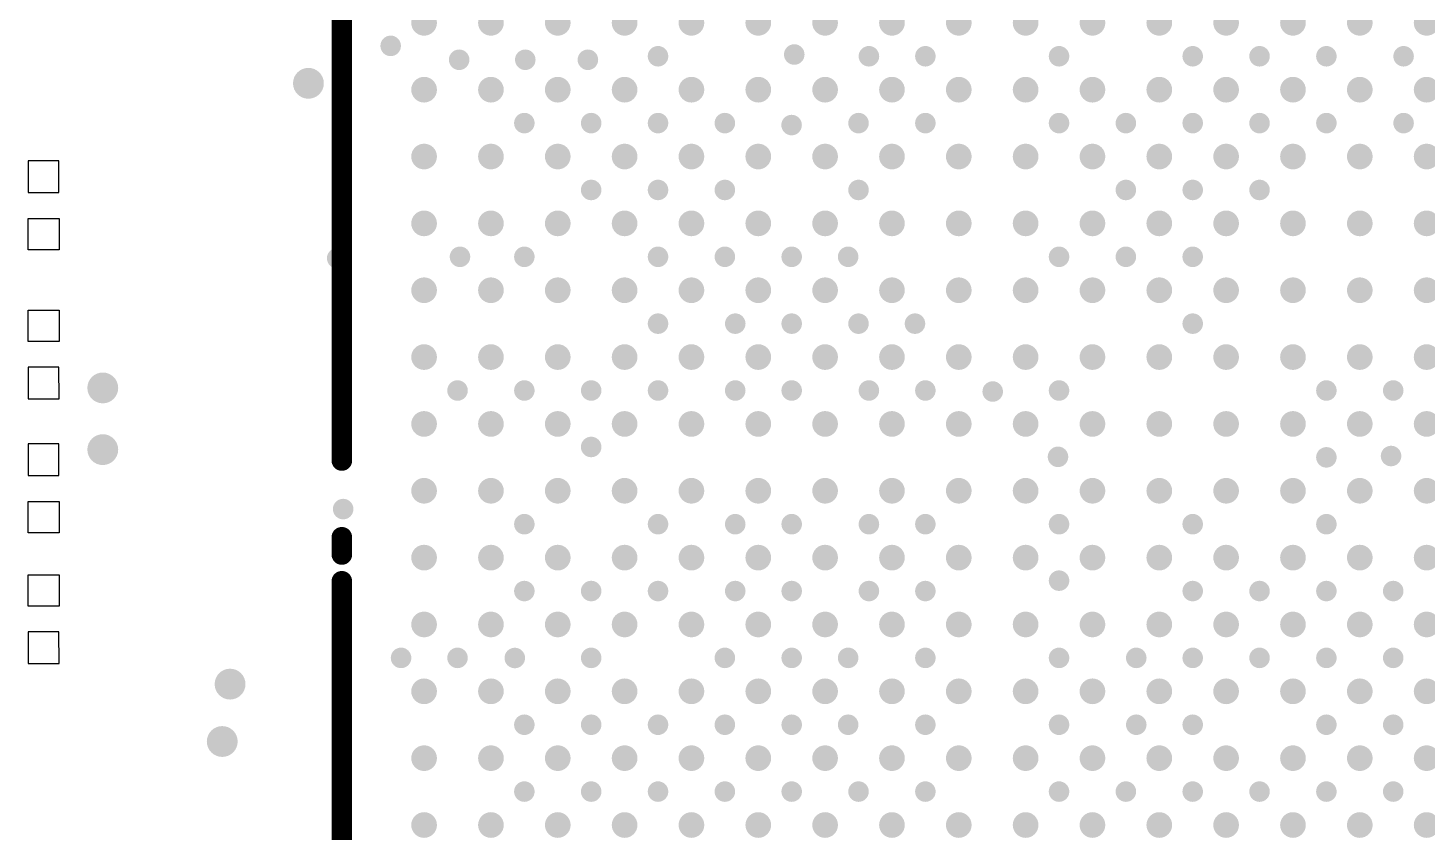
# Model space of a CAD drawing. Header units: inches. Extents: x -6.1 to 65.1, y -0.8 to 59.2.
# Drawn here: x 21.95 to 35.55, y 24.18 to 32 of the extents above; entities that cross this region are included whole.
import ezdxf

# ---------------------------------------------------------------- set-up
doc = ezdxf.new("R2010")
doc.units = ezdxf.units.IN
for name, color, linetype in [('Top Overlay', 2, 'Continuous'), ('Top Paste', 8, 'Continuous'), ('Via Holes', 16, 'Continuous')]:
    doc.layers.add(name, color=color, linetype=linetype)

# ---------------------------------------------------------------- blocks, each defined once
blk = doc.blocks.new('RENESAS_P289F1_65_EAT_BGA_289_86')
at = {"layer": 'Top Paste'}
h = blk.add_hatch(color=8, dxfattribs=at)
edge = h.paths.add_edge_path()
edge.add_arc((-4.55, 3.25), 0.125, 0, 360)
h = blk.add_hatch(color=8, dxfattribs=at)
edge = h.paths.add_edge_path()
edge.add_arc((-3.9, 3.25), 0.125, 0, 360)
h = blk.add_hatch(color=8, dxfattribs=at)
edge = h.paths.add_edge_path()
edge.add_arc((-3.25, 3.25), 0.125, 0, 360)
h = blk.add_hatch(color=8, dxfattribs=at)
edge = h.paths.add_edge_path()
edge.add_arc((-2.6, 3.25), 0.125, 0, 360)
h = blk.add_hatch(color=8, dxfattribs=at)
edge = h.paths.add_edge_path()
edge.add_arc((-1.95, 3.25), 0.125, 0, 360)
h = blk.add_hatch(color=8, dxfattribs=at)
edge = h.paths.add_edge_path()
edge.add_arc((-1.3, 3.25), 0.125, 0, 360)
h = blk.add_hatch(color=8, dxfattribs=at)
edge = h.paths.add_edge_path()
edge.add_arc((-0.65, 3.25), 0.125, 0, 360)
h = blk.add_hatch(color=8, dxfattribs=at)
edge = h.paths.add_edge_path()
edge.add_arc((0, 3.25), 0.125, 0, 360)
h = blk.add_hatch(color=8, dxfattribs=at)
edge = h.paths.add_edge_path()
edge.add_arc((0.65, 3.25), 0.125, 0, 360)
h = blk.add_hatch(color=8, dxfattribs=at)
edge = h.paths.add_edge_path()
edge.add_arc((1.3, 3.25), 0.125, 0, 360)
h = blk.add_hatch(color=8, dxfattribs=at)
edge = h.paths.add_edge_path()
edge.add_arc((1.95, 3.25), 0.125, 0, 360)
h = blk.add_hatch(color=8, dxfattribs=at)
edge = h.paths.add_edge_path()
edge.add_arc((2.6, 3.25), 0.125, 0, 360)
h = blk.add_hatch(color=8, dxfattribs=at)
edge = h.paths.add_edge_path()
edge.add_arc((3.25, 3.25), 0.125, 0, 360)
h = blk.add_hatch(color=8, dxfattribs=at)
edge = h.paths.add_edge_path()
edge.add_arc((3.9, 3.25), 0.125, 0, 360)
h = blk.add_hatch(color=8, dxfattribs=at)
edge = h.paths.add_edge_path()
edge.add_arc((4.55, 3.25), 0.125, 0, 360)
h = blk.add_hatch(color=8, dxfattribs=at)
edge = h.paths.add_edge_path()
edge.add_arc((5.2, 3.25), 0.125, 0, 360)
h = blk.add_hatch(color=8, dxfattribs=at)
edge = h.paths.add_edge_path()
edge.add_arc((-4.55, 2.6), 0.125, 0, 360)
h = blk.add_hatch(color=8, dxfattribs=at)
edge = h.paths.add_edge_path()
edge.add_arc((-3.9, 2.6), 0.125, 0, 360)
h = blk.add_hatch(color=8, dxfattribs=at)
edge = h.paths.add_edge_path()
edge.add_arc((-3.25, 2.6), 0.125, 0, 360)
h = blk.add_hatch(color=8, dxfattribs=at)
edge = h.paths.add_edge_path()
edge.add_arc((-2.6, 2.6), 0.125, 0, 360)
h = blk.add_hatch(color=8, dxfattribs=at)
edge = h.paths.add_edge_path()
edge.add_arc((-1.95, 2.6), 0.125, 0, 360)
h = blk.add_hatch(color=8, dxfattribs=at)
edge = h.paths.add_edge_path()
edge.add_arc((-1.3, 2.6), 0.125, 0, 360)
h = blk.add_hatch(color=8, dxfattribs=at)
edge = h.paths.add_edge_path()
edge.add_arc((-0.65, 2.6), 0.125, 0, 360)
h = blk.add_hatch(color=8, dxfattribs=at)
edge = h.paths.add_edge_path()
edge.add_arc((0, 2.6), 0.125, 0, 360)
h = blk.add_hatch(color=8, dxfattribs=at)
edge = h.paths.add_edge_path()
edge.add_arc((0.65, 2.6), 0.125, 0, 360)
h = blk.add_hatch(color=8, dxfattribs=at)
edge = h.paths.add_edge_path()
edge.add_arc((1.3, 2.6), 0.125, 0, 360)
h = blk.add_hatch(color=8, dxfattribs=at)
edge = h.paths.add_edge_path()
edge.add_arc((1.95, 2.6), 0.125, 0, 360)
h = blk.add_hatch(color=8, dxfattribs=at)
edge = h.paths.add_edge_path()
edge.add_arc((2.6, 2.6), 0.125, 0, 360)
h = blk.add_hatch(color=8, dxfattribs=at)
edge = h.paths.add_edge_path()
edge.add_arc((3.25, 2.6), 0.125, 0, 360)
h = blk.add_hatch(color=8, dxfattribs=at)
edge = h.paths.add_edge_path()
edge.add_arc((3.9, 2.6), 0.125, 0, 360)
h = blk.add_hatch(color=8, dxfattribs=at)
edge = h.paths.add_edge_path()
edge.add_arc((4.55, 2.6), 0.125, 0, 360)
h = blk.add_hatch(color=8, dxfattribs=at)
edge = h.paths.add_edge_path()
edge.add_arc((5.2, 2.6), 0.125, 0, 360)
h = blk.add_hatch(color=8, dxfattribs=at)
edge = h.paths.add_edge_path()
edge.add_arc((-4.55, 1.95), 0.125, 0, 360)
h = blk.add_hatch(color=8, dxfattribs=at)
edge = h.paths.add_edge_path()
edge.add_arc((-3.9, 1.95), 0.125, 0, 360)
h = blk.add_hatch(color=8, dxfattribs=at)
edge = h.paths.add_edge_path()
edge.add_arc((-3.25, 1.95), 0.125, 0, 360)
h = blk.add_hatch(color=8, dxfattribs=at)
edge = h.paths.add_edge_path()
edge.add_arc((-2.6, 1.95), 0.125, 0, 360)
h = blk.add_hatch(color=8, dxfattribs=at)
edge = h.paths.add_edge_path()
edge.add_arc((-1.95, 1.95), 0.125, 0, 360)
h = blk.add_hatch(color=8, dxfattribs=at)
edge = h.paths.add_edge_path()
edge.add_arc((-1.3, 1.95), 0.125, 0, 360)
h = blk.add_hatch(color=8, dxfattribs=at)
edge = h.paths.add_edge_path()
edge.add_arc((-0.65, 1.95), 0.125, 0, 360)
h = blk.add_hatch(color=8, dxfattribs=at)
edge = h.paths.add_edge_path()
edge.add_arc((0, 1.95), 0.125, 0, 360)
h = blk.add_hatch(color=8, dxfattribs=at)
edge = h.paths.add_edge_path()
edge.add_arc((0.65, 1.95), 0.125, 0, 360)
h = blk.add_hatch(color=8, dxfattribs=at)
edge = h.paths.add_edge_path()
edge.add_arc((1.3, 1.95), 0.125, 0, 360)
h = blk.add_hatch(color=8, dxfattribs=at)
edge = h.paths.add_edge_path()
edge.add_arc((1.95, 1.95), 0.125, 0, 360)
h = blk.add_hatch(color=8, dxfattribs=at)
edge = h.paths.add_edge_path()
edge.add_arc((2.6, 1.95), 0.125, 0, 360)
h = blk.add_hatch(color=8, dxfattribs=at)
edge = h.paths.add_edge_path()
edge.add_arc((3.25, 1.95), 0.125, 0, 360)
h = blk.add_hatch(color=8, dxfattribs=at)
edge = h.paths.add_edge_path()
edge.add_arc((3.9, 1.95), 0.125, 0, 360)
h = blk.add_hatch(color=8, dxfattribs=at)
edge = h.paths.add_edge_path()
edge.add_arc((4.55, 1.95), 0.125, 0, 360)
h = blk.add_hatch(color=8, dxfattribs=at)
edge = h.paths.add_edge_path()
edge.add_arc((5.2, 1.95), 0.125, 0, 360)
h = blk.add_hatch(color=8, dxfattribs=at)
edge = h.paths.add_edge_path()
edge.add_arc((-4.55, 1.3), 0.125, 0, 360)
h = blk.add_hatch(color=8, dxfattribs=at)
edge = h.paths.add_edge_path()
edge.add_arc((-3.9, 1.3), 0.125, 0, 360)
h = blk.add_hatch(color=8, dxfattribs=at)
edge = h.paths.add_edge_path()
edge.add_arc((-3.25, 1.3), 0.125, 0, 360)
h = blk.add_hatch(color=8, dxfattribs=at)
edge = h.paths.add_edge_path()
edge.add_arc((-2.6, 1.3), 0.125, 0, 360)
h = blk.add_hatch(color=8, dxfattribs=at)
edge = h.paths.add_edge_path()
edge.add_arc((-1.95, 1.3), 0.125, 0, 360)
h = blk.add_hatch(color=8, dxfattribs=at)
edge = h.paths.add_edge_path()
edge.add_arc((-1.3, 1.3), 0.125, 0, 360)
h = blk.add_hatch(color=8, dxfattribs=at)
edge = h.paths.add_edge_path()
edge.add_arc((-0.65, 1.3), 0.125, 0, 360)
h = blk.add_hatch(color=8, dxfattribs=at)
edge = h.paths.add_edge_path()
edge.add_arc((0, 1.3), 0.125, 0, 360)
h = blk.add_hatch(color=8, dxfattribs=at)
edge = h.paths.add_edge_path()
edge.add_arc((0.65, 1.3), 0.125, 0, 360)
h = blk.add_hatch(color=8, dxfattribs=at)
edge = h.paths.add_edge_path()
edge.add_arc((1.3, 1.3), 0.125, 0, 360)
h = blk.add_hatch(color=8, dxfattribs=at)
edge = h.paths.add_edge_path()
edge.add_arc((1.95, 1.3), 0.125, 0, 360)
h = blk.add_hatch(color=8, dxfattribs=at)
edge = h.paths.add_edge_path()
edge.add_arc((2.6, 1.3), 0.125, 0, 360)
h = blk.add_hatch(color=8, dxfattribs=at)
edge = h.paths.add_edge_path()
edge.add_arc((3.25, 1.3), 0.125, 0, 360)
h = blk.add_hatch(color=8, dxfattribs=at)
edge = h.paths.add_edge_path()
edge.add_arc((3.9, 1.3), 0.125, 0, 360)
h = blk.add_hatch(color=8, dxfattribs=at)
edge = h.paths.add_edge_path()
edge.add_arc((4.55, 1.3), 0.125, 0, 360)
h = blk.add_hatch(color=8, dxfattribs=at)
edge = h.paths.add_edge_path()
edge.add_arc((5.2, 1.3), 0.125, 0, 360)
h = blk.add_hatch(color=8, dxfattribs=at)
edge = h.paths.add_edge_path()
edge.add_arc((-4.55, 0.65), 0.125, 0, 360)
h = blk.add_hatch(color=8, dxfattribs=at)
edge = h.paths.add_edge_path()
edge.add_arc((-3.9, 0.65), 0.125, 0, 360)
h = blk.add_hatch(color=8, dxfattribs=at)
edge = h.paths.add_edge_path()
edge.add_arc((-3.25, 0.65), 0.125, 0, 360)
h = blk.add_hatch(color=8, dxfattribs=at)
edge = h.paths.add_edge_path()
edge.add_arc((-2.6, 0.65), 0.125, 0, 360)
h = blk.add_hatch(color=8, dxfattribs=at)
edge = h.paths.add_edge_path()
edge.add_arc((-1.95, 0.65), 0.125, 0, 360)
h = blk.add_hatch(color=8, dxfattribs=at)
edge = h.paths.add_edge_path()
edge.add_arc((-1.3, 0.65), 0.125, 0, 360)
h = blk.add_hatch(color=8, dxfattribs=at)
edge = h.paths.add_edge_path()
edge.add_arc((-0.65, 0.65), 0.125, 0, 360)
h = blk.add_hatch(color=8, dxfattribs=at)
edge = h.paths.add_edge_path()
edge.add_arc((0, 0.65), 0.125, 0, 360)
h = blk.add_hatch(color=8, dxfattribs=at)
edge = h.paths.add_edge_path()
edge.add_arc((0.65, 0.65), 0.125, 0, 360)
h = blk.add_hatch(color=8, dxfattribs=at)
edge = h.paths.add_edge_path()
edge.add_arc((1.3, 0.65), 0.125, 0, 360)
h = blk.add_hatch(color=8, dxfattribs=at)
edge = h.paths.add_edge_path()
edge.add_arc((1.95, 0.65), 0.125, 0, 360)
h = blk.add_hatch(color=8, dxfattribs=at)
edge = h.paths.add_edge_path()
edge.add_arc((2.6, 0.65), 0.125, 0, 360)
h = blk.add_hatch(color=8, dxfattribs=at)
edge = h.paths.add_edge_path()
edge.add_arc((3.25, 0.65), 0.125, 0, 360)
h = blk.add_hatch(color=8, dxfattribs=at)
edge = h.paths.add_edge_path()
edge.add_arc((3.9, 0.65), 0.125, 0, 360)
h = blk.add_hatch(color=8, dxfattribs=at)
edge = h.paths.add_edge_path()
edge.add_arc((4.55, 0.65), 0.125, 0, 360)
h = blk.add_hatch(color=8, dxfattribs=at)
edge = h.paths.add_edge_path()
edge.add_arc((5.2, 0.65), 0.125, 0, 360)
h = blk.add_hatch(color=8, dxfattribs=at)
edge = h.paths.add_edge_path()
edge.add_arc((-4.55, 0), 0.125, 0, 360)
h = blk.add_hatch(color=8, dxfattribs=at)
edge = h.paths.add_edge_path()
edge.add_arc((-3.9, 0), 0.125, 0, 360)
h = blk.add_hatch(color=8, dxfattribs=at)
edge = h.paths.add_edge_path()
edge.add_arc((-3.25, 0), 0.125, 0, 360)
h = blk.add_hatch(color=8, dxfattribs=at)
edge = h.paths.add_edge_path()
edge.add_arc((-2.6, 0), 0.125, 0, 360)
h = blk.add_hatch(color=8, dxfattribs=at)
edge = h.paths.add_edge_path()
edge.add_arc((-1.95, 0), 0.125, 0, 360)
h = blk.add_hatch(color=8, dxfattribs=at)
edge = h.paths.add_edge_path()
edge.add_arc((-1.3, 0), 0.125, 0, 360)
h = blk.add_hatch(color=8, dxfattribs=at)
edge = h.paths.add_edge_path()
edge.add_arc((-0.65, 0), 0.125, 0, 360)
h = blk.add_hatch(color=8, dxfattribs=at)
edge = h.paths.add_edge_path()
edge.add_arc((0, 0), 0.125, 0, 360)
h = blk.add_hatch(color=8, dxfattribs=at)
edge = h.paths.add_edge_path()
edge.add_arc((0.65, 0), 0.125, 0, 360)
h = blk.add_hatch(color=8, dxfattribs=at)
edge = h.paths.add_edge_path()
edge.add_arc((1.3, 0), 0.125, 0, 360)
h = blk.add_hatch(color=8, dxfattribs=at)
edge = h.paths.add_edge_path()
edge.add_arc((1.95, 0), 0.125, 0, 360)
h = blk.add_hatch(color=8, dxfattribs=at)
edge = h.paths.add_edge_path()
edge.add_arc((2.6, 0), 0.125, 0, 360)
h = blk.add_hatch(color=8, dxfattribs=at)
edge = h.paths.add_edge_path()
edge.add_arc((3.25, 0), 0.125, 0, 360)
h = blk.add_hatch(color=8, dxfattribs=at)
edge = h.paths.add_edge_path()
edge.add_arc((3.9, 0), 0.125, 0, 360)
h = blk.add_hatch(color=8, dxfattribs=at)
edge = h.paths.add_edge_path()
edge.add_arc((4.55, 0), 0.125, 0, 360)
h = blk.add_hatch(color=8, dxfattribs=at)
edge = h.paths.add_edge_path()
edge.add_arc((5.2, 0), 0.125, 0, 360)
h = blk.add_hatch(color=8, dxfattribs=at)
edge = h.paths.add_edge_path()
edge.add_arc((-4.55, -0.65), 0.125, 0, 360)
h = blk.add_hatch(color=8, dxfattribs=at)
edge = h.paths.add_edge_path()
edge.add_arc((-3.9, -0.65), 0.125, 0, 360)
h = blk.add_hatch(color=8, dxfattribs=at)
edge = h.paths.add_edge_path()
edge.add_arc((-3.25, -0.65), 0.125, 0, 360)
h = blk.add_hatch(color=8, dxfattribs=at)
edge = h.paths.add_edge_path()
edge.add_arc((-2.6, -0.65), 0.125, 0, 360)
h = blk.add_hatch(color=8, dxfattribs=at)
edge = h.paths.add_edge_path()
edge.add_arc((-1.95, -0.65), 0.125, 0, 360)
h = blk.add_hatch(color=8, dxfattribs=at)
edge = h.paths.add_edge_path()
edge.add_arc((-1.3, -0.65), 0.125, 0, 360)
h = blk.add_hatch(color=8, dxfattribs=at)
edge = h.paths.add_edge_path()
edge.add_arc((-0.65, -0.65), 0.125, 0, 360)
h = blk.add_hatch(color=8, dxfattribs=at)
edge = h.paths.add_edge_path()
edge.add_arc((0, -0.65), 0.125, 0, 360)
h = blk.add_hatch(color=8, dxfattribs=at)
edge = h.paths.add_edge_path()
edge.add_arc((0.65, -0.65), 0.125, 0, 360)
h = blk.add_hatch(color=8, dxfattribs=at)
edge = h.paths.add_edge_path()
edge.add_arc((1.3, -0.65), 0.125, 0, 360)
h = blk.add_hatch(color=8, dxfattribs=at)
edge = h.paths.add_edge_path()
edge.add_arc((1.95, -0.65), 0.125, 0, 360)
h = blk.add_hatch(color=8, dxfattribs=at)
edge = h.paths.add_edge_path()
edge.add_arc((2.6, -0.65), 0.125, 0, 360)
h = blk.add_hatch(color=8, dxfattribs=at)
edge = h.paths.add_edge_path()
edge.add_arc((3.25, -0.65), 0.125, 0, 360)
h = blk.add_hatch(color=8, dxfattribs=at)
edge = h.paths.add_edge_path()
edge.add_arc((3.9, -0.65), 0.125, 0, 360)
h = blk.add_hatch(color=8, dxfattribs=at)
edge = h.paths.add_edge_path()
edge.add_arc((4.55, -0.65), 0.125, 0, 360)
h = blk.add_hatch(color=8, dxfattribs=at)
edge = h.paths.add_edge_path()
edge.add_arc((5.2, -0.65), 0.125, 0, 360)
h = blk.add_hatch(color=8, dxfattribs=at)
edge = h.paths.add_edge_path()
edge.add_arc((-4.55, -1.3), 0.125, 0, 360)
h = blk.add_hatch(color=8, dxfattribs=at)
edge = h.paths.add_edge_path()
edge.add_arc((-3.9, -1.3), 0.125, 0, 360)
h = blk.add_hatch(color=8, dxfattribs=at)
edge = h.paths.add_edge_path()
edge.add_arc((-3.25, -1.3), 0.125, 0, 360)
h = blk.add_hatch(color=8, dxfattribs=at)
edge = h.paths.add_edge_path()
edge.add_arc((-2.6, -1.3), 0.125, 0, 360)
h = blk.add_hatch(color=8, dxfattribs=at)
edge = h.paths.add_edge_path()
edge.add_arc((-1.95, -1.3), 0.125, 0, 360)
h = blk.add_hatch(color=8, dxfattribs=at)
edge = h.paths.add_edge_path()
edge.add_arc((-1.3, -1.3), 0.125, 0, 360)
h = blk.add_hatch(color=8, dxfattribs=at)
edge = h.paths.add_edge_path()
edge.add_arc((-0.65, -1.3), 0.125, 0, 360)
h = blk.add_hatch(color=8, dxfattribs=at)
edge = h.paths.add_edge_path()
edge.add_arc((0, -1.3), 0.125, 0, 360)
h = blk.add_hatch(color=8, dxfattribs=at)
edge = h.paths.add_edge_path()
edge.add_arc((0.65, -1.3), 0.125, 0, 360)
h = blk.add_hatch(color=8, dxfattribs=at)
edge = h.paths.add_edge_path()
edge.add_arc((1.3, -1.3), 0.125, 0, 360)
h = blk.add_hatch(color=8, dxfattribs=at)
edge = h.paths.add_edge_path()
edge.add_arc((1.95, -1.3), 0.125, 0, 360)
h = blk.add_hatch(color=8, dxfattribs=at)
edge = h.paths.add_edge_path()
edge.add_arc((2.6, -1.3), 0.125, 0, 360)
h = blk.add_hatch(color=8, dxfattribs=at)
edge = h.paths.add_edge_path()
edge.add_arc((3.25, -1.3), 0.125, 0, 360)
h = blk.add_hatch(color=8, dxfattribs=at)
edge = h.paths.add_edge_path()
edge.add_arc((3.9, -1.3), 0.125, 0, 360)
h = blk.add_hatch(color=8, dxfattribs=at)
edge = h.paths.add_edge_path()
edge.add_arc((4.55, -1.3), 0.125, 0, 360)
h = blk.add_hatch(color=8, dxfattribs=at)
edge = h.paths.add_edge_path()
edge.add_arc((5.2, -1.3), 0.125, 0, 360)
h = blk.add_hatch(color=8, dxfattribs=at)
edge = h.paths.add_edge_path()
edge.add_arc((-4.55, -1.95), 0.125, 0, 360)
h = blk.add_hatch(color=8, dxfattribs=at)
edge = h.paths.add_edge_path()
edge.add_arc((-3.9, -1.95), 0.125, 0, 360)
h = blk.add_hatch(color=8, dxfattribs=at)
edge = h.paths.add_edge_path()
edge.add_arc((-3.25, -1.95), 0.125, 0, 360)
h = blk.add_hatch(color=8, dxfattribs=at)
edge = h.paths.add_edge_path()
edge.add_arc((-2.6, -1.95), 0.125, 0, 360)
h = blk.add_hatch(color=8, dxfattribs=at)
edge = h.paths.add_edge_path()
edge.add_arc((-1.95, -1.95), 0.125, 0, 360)
h = blk.add_hatch(color=8, dxfattribs=at)
edge = h.paths.add_edge_path()
edge.add_arc((-1.3, -1.95), 0.125, 0, 360)
h = blk.add_hatch(color=8, dxfattribs=at)
edge = h.paths.add_edge_path()
edge.add_arc((-0.65, -1.95), 0.125, 0, 360)
h = blk.add_hatch(color=8, dxfattribs=at)
edge = h.paths.add_edge_path()
edge.add_arc((0, -1.95), 0.125, 0, 360)
h = blk.add_hatch(color=8, dxfattribs=at)
edge = h.paths.add_edge_path()
edge.add_arc((0.65, -1.95), 0.125, 0, 360)
h = blk.add_hatch(color=8, dxfattribs=at)
edge = h.paths.add_edge_path()
edge.add_arc((1.3, -1.95), 0.125, 0, 360)
h = blk.add_hatch(color=8, dxfattribs=at)
edge = h.paths.add_edge_path()
edge.add_arc((1.95, -1.95), 0.125, 0, 360)
h = blk.add_hatch(color=8, dxfattribs=at)
edge = h.paths.add_edge_path()
edge.add_arc((2.6, -1.95), 0.125, 0, 360)
h = blk.add_hatch(color=8, dxfattribs=at)
edge = h.paths.add_edge_path()
edge.add_arc((3.25, -1.95), 0.125, 0, 360)
h = blk.add_hatch(color=8, dxfattribs=at)
edge = h.paths.add_edge_path()
edge.add_arc((3.9, -1.95), 0.125, 0, 360)
h = blk.add_hatch(color=8, dxfattribs=at)
edge = h.paths.add_edge_path()
edge.add_arc((4.55, -1.95), 0.125, 0, 360)
h = blk.add_hatch(color=8, dxfattribs=at)
edge = h.paths.add_edge_path()
edge.add_arc((5.2, -1.95), 0.125, 0, 360)
h = blk.add_hatch(color=8, dxfattribs=at)
edge = h.paths.add_edge_path()
edge.add_arc((-4.55, -2.6), 0.125, 0, 360)
h = blk.add_hatch(color=8, dxfattribs=at)
edge = h.paths.add_edge_path()
edge.add_arc((-3.9, -2.6), 0.125, 0, 360)
h = blk.add_hatch(color=8, dxfattribs=at)
edge = h.paths.add_edge_path()
edge.add_arc((-3.25, -2.6), 0.125, 0, 360)
h = blk.add_hatch(color=8, dxfattribs=at)
edge = h.paths.add_edge_path()
edge.add_arc((-2.6, -2.6), 0.125, 0, 360)
h = blk.add_hatch(color=8, dxfattribs=at)
edge = h.paths.add_edge_path()
edge.add_arc((-1.95, -2.6), 0.125, 0, 360)
h = blk.add_hatch(color=8, dxfattribs=at)
edge = h.paths.add_edge_path()
edge.add_arc((-1.3, -2.6), 0.125, 0, 360)
h = blk.add_hatch(color=8, dxfattribs=at)
edge = h.paths.add_edge_path()
edge.add_arc((-0.65, -2.6), 0.125, 0, 360)
h = blk.add_hatch(color=8, dxfattribs=at)
edge = h.paths.add_edge_path()
edge.add_arc((0, -2.6), 0.125, 0, 360)
h = blk.add_hatch(color=8, dxfattribs=at)
edge = h.paths.add_edge_path()
edge.add_arc((0.65, -2.6), 0.125, 0, 360)
h = blk.add_hatch(color=8, dxfattribs=at)
edge = h.paths.add_edge_path()
edge.add_arc((1.3, -2.6), 0.125, 0, 360)
h = blk.add_hatch(color=8, dxfattribs=at)
edge = h.paths.add_edge_path()
edge.add_arc((1.95, -2.6), 0.125, 0, 360)
h = blk.add_hatch(color=8, dxfattribs=at)
edge = h.paths.add_edge_path()
edge.add_arc((2.6, -2.6), 0.125, 0, 360)
h = blk.add_hatch(color=8, dxfattribs=at)
edge = h.paths.add_edge_path()
edge.add_arc((3.25, -2.6), 0.125, 0, 360)
h = blk.add_hatch(color=8, dxfattribs=at)
edge = h.paths.add_edge_path()
edge.add_arc((3.9, -2.6), 0.125, 0, 360)
h = blk.add_hatch(color=8, dxfattribs=at)
edge = h.paths.add_edge_path()
edge.add_arc((4.55, -2.6), 0.125, 0, 360)
h = blk.add_hatch(color=8, dxfattribs=at)
edge = h.paths.add_edge_path()
edge.add_arc((5.2, -2.6), 0.125, 0, 360)
h = blk.add_hatch(color=8, dxfattribs=at)
edge = h.paths.add_edge_path()
edge.add_arc((-4.55, -3.25), 0.125, 0, 360)
h = blk.add_hatch(color=8, dxfattribs=at)
edge = h.paths.add_edge_path()
edge.add_arc((-3.9, -3.25), 0.125, 0, 360)
h = blk.add_hatch(color=8, dxfattribs=at)
edge = h.paths.add_edge_path()
edge.add_arc((-3.25, -3.25), 0.125, 0, 360)
h = blk.add_hatch(color=8, dxfattribs=at)
edge = h.paths.add_edge_path()
edge.add_arc((-2.6, -3.25), 0.125, 0, 360)
h = blk.add_hatch(color=8, dxfattribs=at)
edge = h.paths.add_edge_path()
edge.add_arc((-1.95, -3.25), 0.125, 0, 360)
h = blk.add_hatch(color=8, dxfattribs=at)
edge = h.paths.add_edge_path()
edge.add_arc((-1.3, -3.25), 0.125, 0, 360)
h = blk.add_hatch(color=8, dxfattribs=at)
edge = h.paths.add_edge_path()
edge.add_arc((-0.65, -3.25), 0.125, 0, 360)
h = blk.add_hatch(color=8, dxfattribs=at)
edge = h.paths.add_edge_path()
edge.add_arc((0, -3.25), 0.125, 0, 360)
h = blk.add_hatch(color=8, dxfattribs=at)
edge = h.paths.add_edge_path()
edge.add_arc((0.65, -3.25), 0.125, 0, 360)
h = blk.add_hatch(color=8, dxfattribs=at)
edge = h.paths.add_edge_path()
edge.add_arc((1.3, -3.25), 0.125, 0, 360)
h = blk.add_hatch(color=8, dxfattribs=at)
edge = h.paths.add_edge_path()
edge.add_arc((1.95, -3.25), 0.125, 0, 360)
h = blk.add_hatch(color=8, dxfattribs=at)
edge = h.paths.add_edge_path()
edge.add_arc((2.6, -3.25), 0.125, 0, 360)
h = blk.add_hatch(color=8, dxfattribs=at)
edge = h.paths.add_edge_path()
edge.add_arc((3.25, -3.25), 0.125, 0, 360)
h = blk.add_hatch(color=8, dxfattribs=at)
edge = h.paths.add_edge_path()
edge.add_arc((3.9, -3.25), 0.125, 0, 360)
h = blk.add_hatch(color=8, dxfattribs=at)
edge = h.paths.add_edge_path()
edge.add_arc((4.55, -3.25), 0.125, 0, 360)
h = blk.add_hatch(color=8, dxfattribs=at)
edge = h.paths.add_edge_path()
edge.add_arc((5.2, -3.25), 0.125, 0, 360)
h = blk.add_hatch(color=8, dxfattribs=at)
edge = h.paths.add_edge_path()
edge.add_arc((-4.55, -3.9), 0.125, 0, 360)
h = blk.add_hatch(color=8, dxfattribs=at)
edge = h.paths.add_edge_path()
edge.add_arc((-3.9, -3.9), 0.125, 0, 360)
h = blk.add_hatch(color=8, dxfattribs=at)
edge = h.paths.add_edge_path()
edge.add_arc((-3.25, -3.9), 0.125, 0, 360)
h = blk.add_hatch(color=8, dxfattribs=at)
edge = h.paths.add_edge_path()
edge.add_arc((-2.6, -3.9), 0.125, 0, 360)
h = blk.add_hatch(color=8, dxfattribs=at)
edge = h.paths.add_edge_path()
edge.add_arc((-1.95, -3.9), 0.125, 0, 360)
h = blk.add_hatch(color=8, dxfattribs=at)
edge = h.paths.add_edge_path()
edge.add_arc((-1.3, -3.9), 0.125, 0, 360)
h = blk.add_hatch(color=8, dxfattribs=at)
edge = h.paths.add_edge_path()
edge.add_arc((-0.65, -3.9), 0.125, 0, 360)
h = blk.add_hatch(color=8, dxfattribs=at)
edge = h.paths.add_edge_path()
edge.add_arc((0, -3.9), 0.125, 0, 360)
h = blk.add_hatch(color=8, dxfattribs=at)
edge = h.paths.add_edge_path()
edge.add_arc((0.65, -3.9), 0.125, 0, 360)
h = blk.add_hatch(color=8, dxfattribs=at)
edge = h.paths.add_edge_path()
edge.add_arc((1.3, -3.9), 0.125, 0, 360)
h = blk.add_hatch(color=8, dxfattribs=at)
edge = h.paths.add_edge_path()
edge.add_arc((1.95, -3.9), 0.125, 0, 360)
h = blk.add_hatch(color=8, dxfattribs=at)
edge = h.paths.add_edge_path()
edge.add_arc((2.6, -3.9), 0.125, 0, 360)
h = blk.add_hatch(color=8, dxfattribs=at)
edge = h.paths.add_edge_path()
edge.add_arc((3.25, -3.9), 0.125, 0, 360)
h = blk.add_hatch(color=8, dxfattribs=at)
edge = h.paths.add_edge_path()
edge.add_arc((3.9, -3.9), 0.125, 0, 360)
h = blk.add_hatch(color=8, dxfattribs=at)
edge = h.paths.add_edge_path()
edge.add_arc((4.55, -3.9), 0.125, 0, 360)
h = blk.add_hatch(color=8, dxfattribs=at)
edge = h.paths.add_edge_path()
edge.add_arc((5.2, -3.9), 0.125, 0, 360)
h = blk.add_hatch(color=8, dxfattribs=at)
edge = h.paths.add_edge_path()
edge.add_arc((-4.55, -4.55), 0.125, 0, 360)
h = blk.add_hatch(color=8, dxfattribs=at)
edge = h.paths.add_edge_path()
edge.add_arc((-3.9, -4.55), 0.125, 0, 360)
h = blk.add_hatch(color=8, dxfattribs=at)
edge = h.paths.add_edge_path()
edge.add_arc((-3.25, -4.55), 0.125, 0, 360)
h = blk.add_hatch(color=8, dxfattribs=at)
edge = h.paths.add_edge_path()
edge.add_arc((-2.6, -4.55), 0.125, 0, 360)
h = blk.add_hatch(color=8, dxfattribs=at)
edge = h.paths.add_edge_path()
edge.add_arc((-1.95, -4.55), 0.125, 0, 360)
h = blk.add_hatch(color=8, dxfattribs=at)
edge = h.paths.add_edge_path()
edge.add_arc((-1.3, -4.55), 0.125, 0, 360)
h = blk.add_hatch(color=8, dxfattribs=at)
edge = h.paths.add_edge_path()
edge.add_arc((-0.65, -4.55), 0.125, 0, 360)
h = blk.add_hatch(color=8, dxfattribs=at)
edge = h.paths.add_edge_path()
edge.add_arc((0, -4.55), 0.125, 0, 360)
h = blk.add_hatch(color=8, dxfattribs=at)
edge = h.paths.add_edge_path()
edge.add_arc((0.65, -4.55), 0.125, 0, 360)
h = blk.add_hatch(color=8, dxfattribs=at)
edge = h.paths.add_edge_path()
edge.add_arc((1.3, -4.55), 0.125, 0, 360)
h = blk.add_hatch(color=8, dxfattribs=at)
edge = h.paths.add_edge_path()
edge.add_arc((1.95, -4.55), 0.125, 0, 360)
h = blk.add_hatch(color=8, dxfattribs=at)
edge = h.paths.add_edge_path()
edge.add_arc((2.6, -4.55), 0.125, 0, 360)
h = blk.add_hatch(color=8, dxfattribs=at)
edge = h.paths.add_edge_path()
edge.add_arc((3.25, -4.55), 0.125, 0, 360)
h = blk.add_hatch(color=8, dxfattribs=at)
edge = h.paths.add_edge_path()
edge.add_arc((3.9, -4.55), 0.125, 0, 360)
h = blk.add_hatch(color=8, dxfattribs=at)
edge = h.paths.add_edge_path()
edge.add_arc((4.55, -4.55), 0.125, 0, 360)
h = blk.add_hatch(color=8, dxfattribs=at)
edge = h.paths.add_edge_path()
edge.add_arc((5.2, -4.55), 0.125, 0, 360)
at = {"layer": 'Top Overlay', "const_width": 0.2}
for points in [[(6, 3.392), (6, 0.88)], [(6, 0.62), (6, 0.452)], [(6, -0.294), (6, -5.05)]]:
    blk.add_lwpolyline(points, dxfattribs=at)
at = {"layer": 'Top Overlay', "const_width": 0.1}
for points in [[(5.95, 3.392, 1), (6.05, 3.392, 1)], [(5.95, 0.88, 1), (6.05, 0.88, 1)], [(5.95, 0.62, 1), (6.05, 0.62, 1)], [(5.95, 0.452, 1), (6.05, 0.452, 1)], [(5.95, -0.294, 1), (6.05, -0.294, 1)]]:
    blk.add_lwpolyline(points, format="xyb", close=True, dxfattribs=at)
blk = doc.blocks.new('C0201_258')
at = {"layer": 'Top Paste'}
for p, q in [((-0.124, 0.149), (-0.432, 0.149)), ((-0.432, 0.149), (-0.432, -0.152)), ((-0.124, -0.149), (-0.124, 0.149)), ((0.127, -0.152), (0.127, 0.152)), ((0.127, 0.152), (0.432, 0.152)), ((0.432, 0.152), (0.432, -0.152)), ((-0.432, -0.152), (-0.124, -0.149)), ((0.432, -0.152), (0.127, -0.152))]:
    blk.add_line(p, q, dxfattribs=at)
blk = doc.blocks.new('C0201_259')
at = {"layer": 'Top Paste'}
for p, q in [((-0.124, 0.149), (-0.432, 0.149)), ((-0.432, 0.149), (-0.432, -0.152)), ((-0.124, -0.149), (-0.124, 0.149)), ((0.127, -0.152), (0.127, 0.152)), ((0.127, 0.152), (0.432, 0.152)), ((0.432, 0.152), (0.432, -0.152)), ((-0.432, -0.152), (-0.124, -0.149)), ((0.432, -0.152), (0.127, -0.152))]:
    blk.add_line(p, q, dxfattribs=at)
blk = doc.blocks.new('C0201_260')
at = {"layer": 'Top Paste'}
for p, q in [((-0.124, 0.149), (-0.432, 0.149)), ((-0.432, 0.149), (-0.432, -0.152)), ((-0.124, -0.149), (-0.124, 0.149)), ((0.127, -0.152), (0.127, 0.152)), ((0.127, 0.152), (0.432, 0.152)), ((0.432, 0.152), (0.432, -0.152)), ((-0.432, -0.152), (-0.124, -0.149)), ((0.432, -0.152), (0.127, -0.152))]:
    blk.add_line(p, q, dxfattribs=at)
blk = doc.blocks.new('C0201_261')
at = {"layer": 'Top Paste'}
for p, q in [((-0.124, 0.149), (-0.432, 0.149)), ((-0.432, 0.149), (-0.432, -0.152)), ((-0.124, -0.149), (-0.124, 0.149)), ((0.127, -0.152), (0.127, 0.152)), ((0.127, 0.152), (0.432, 0.152)), ((0.432, 0.152), (0.432, -0.152)), ((-0.432, -0.152), (-0.124, -0.149)), ((0.432, -0.152), (0.127, -0.152))]:
    blk.add_line(p, q, dxfattribs=at)

msp = doc.modelspace()

# ---------------------------------------------------------------- hatches: boundary and pattern name
at = {"layer": 'Via Holes'}
h = msp.add_hatch(color=7, dxfattribs=at)
edge = h.paths.add_edge_path()
edge.add_arc((25.475, 31.826), 0.1, 0, 360)
h = msp.add_hatch(color=7, dxfattribs=at)
edge = h.paths.add_edge_path()
edge.add_arc((29.4, 31.742), 0.1, 0, 360)
h = msp.add_hatch(color=7, dxfattribs=at)
edge = h.paths.add_edge_path()
edge.add_arc((26.141, 31.691), 0.1, 0, 360)
h = msp.add_hatch(color=7, dxfattribs=at)
edge = h.paths.add_edge_path()
edge.add_arc((26.784, 31.691), 0.1, 0, 360)
h = msp.add_hatch(color=7, dxfattribs=at)
edge = h.paths.add_edge_path()
edge.add_arc((27.393, 31.691), 0.1, 0, 360)
h = msp.add_hatch(color=7, dxfattribs=at)
edge = h.paths.add_edge_path()
edge.add_arc((28.075, 31.725), 0.1, 0, 360)
h = msp.add_hatch(color=7, dxfattribs=at)
edge = h.paths.add_edge_path()
edge.add_arc((30.126, 31.725), 0.1, 0, 360)
h = msp.add_hatch(color=7, dxfattribs=at)
edge = h.paths.add_edge_path()
edge.add_arc((30.675, 31.725), 0.1, 0, 360)
h = msp.add_hatch(color=7, dxfattribs=at)
edge = h.paths.add_edge_path()
edge.add_arc((31.975, 31.725), 0.1, 0, 360)
h = msp.add_hatch(color=7, dxfattribs=at)
edge = h.paths.add_edge_path()
edge.add_arc((33.275, 31.725), 0.1, 0, 360)
h = msp.add_hatch(color=7, dxfattribs=at)
edge = h.paths.add_edge_path()
edge.add_arc((33.925, 31.725), 0.1, 0, 360)
h = msp.add_hatch(color=7, dxfattribs=at)
edge = h.paths.add_edge_path()
edge.add_arc((34.575, 31.725), 0.1, 0, 360)
h = msp.add_hatch(color=7, dxfattribs=at)
edge = h.paths.add_edge_path()
edge.add_arc((35.326, 31.725), 0.1, 0, 360)
h = msp.add_hatch(color=7, dxfattribs=at)
edge = h.paths.add_edge_path()
edge.add_arc((24.675, 31.462), 0.15, 0, 360)
h = msp.add_hatch(color=7, dxfattribs=at)
edge = h.paths.add_edge_path()
edge.add_arc((26.775, 31.075), 0.1, 0, 360)
h = msp.add_hatch(color=7, dxfattribs=at)
edge = h.paths.add_edge_path()
edge.add_arc((27.425, 31.075), 0.1, 0, 360)
h = msp.add_hatch(color=7, dxfattribs=at)
edge = h.paths.add_edge_path()
edge.add_arc((28.075, 31.075), 0.1, 0, 360)
h = msp.add_hatch(color=7, dxfattribs=at)
edge = h.paths.add_edge_path()
edge.add_arc((28.725, 31.075), 0.1, 0, 360)
h = msp.add_hatch(color=7, dxfattribs=at)
edge = h.paths.add_edge_path()
edge.add_arc((30.025, 31.075), 0.1, 0, 360)
h = msp.add_hatch(color=7, dxfattribs=at)
edge = h.paths.add_edge_path()
edge.add_arc((30.675, 31.075), 0.1, 0, 360)
h = msp.add_hatch(color=7, dxfattribs=at)
edge = h.paths.add_edge_path()
edge.add_arc((31.975, 31.075), 0.1, 0, 360)
h = msp.add_hatch(color=7, dxfattribs=at)
edge = h.paths.add_edge_path()
edge.add_arc((32.625, 31.075), 0.1, 0, 360)
h = msp.add_hatch(color=7, dxfattribs=at)
edge = h.paths.add_edge_path()
edge.add_arc((33.275, 31.075), 0.1, 0, 360)
h = msp.add_hatch(color=7, dxfattribs=at)
edge = h.paths.add_edge_path()
edge.add_arc((33.925, 31.075), 0.1, 0, 360)
h = msp.add_hatch(color=7, dxfattribs=at)
edge = h.paths.add_edge_path()
edge.add_arc((34.575, 31.075), 0.1, 0, 360)
h = msp.add_hatch(color=7, dxfattribs=at)
edge = h.paths.add_edge_path()
edge.add_arc((35.326, 31.075), 0.1, 0, 360)
h = msp.add_hatch(color=7, dxfattribs=at)
edge = h.paths.add_edge_path()
edge.add_arc((29.374, 31.056), 0.1, 0, 360)
h = msp.add_hatch(color=7, dxfattribs=at)
edge = h.paths.add_edge_path()
edge.add_arc((27.425, 30.425), 0.1, 0, 360)
h = msp.add_hatch(color=7, dxfattribs=at)
edge = h.paths.add_edge_path()
edge.add_arc((28.075, 30.425), 0.1, 0, 360)
h = msp.add_hatch(color=7, dxfattribs=at)
edge = h.paths.add_edge_path()
edge.add_arc((28.725, 30.425), 0.1, 0, 360)
h = msp.add_hatch(color=7, dxfattribs=at)
edge = h.paths.add_edge_path()
edge.add_arc((30.025, 30.425), 0.1, 0, 360)
h = msp.add_hatch(color=7, dxfattribs=at)
edge = h.paths.add_edge_path()
edge.add_arc((32.625, 30.425), 0.1, 0, 360)
h = msp.add_hatch(color=7, dxfattribs=at)
edge = h.paths.add_edge_path()
edge.add_arc((33.275, 30.425), 0.1, 0, 360)
h = msp.add_hatch(color=7, dxfattribs=at)
edge = h.paths.add_edge_path()
edge.add_arc((33.925, 30.425), 0.1, 0, 360)
h = msp.add_hatch(color=7, dxfattribs=at)
edge = h.paths.add_edge_path()
edge.add_arc((24.955, 29.761), 0.1, 0, 360)
h = msp.add_hatch(color=7, dxfattribs=at)
edge = h.paths.add_edge_path()
edge.add_arc((26.149, 29.775), 0.1, 0, 360)
h = msp.add_hatch(color=7, dxfattribs=at)
edge = h.paths.add_edge_path()
edge.add_arc((26.775, 29.775), 0.1, 0, 360)
h = msp.add_hatch(color=7, dxfattribs=at)
edge = h.paths.add_edge_path()
edge.add_arc((28.075, 29.775), 0.1, 0, 360)
h = msp.add_hatch(color=7, dxfattribs=at)
edge = h.paths.add_edge_path()
edge.add_arc((28.725, 29.775), 0.1, 0, 360)
h = msp.add_hatch(color=7, dxfattribs=at)
edge = h.paths.add_edge_path()
edge.add_arc((29.375, 29.775), 0.1, 0, 360)
h = msp.add_hatch(color=7, dxfattribs=at)
edge = h.paths.add_edge_path()
edge.add_arc((29.924, 29.775), 0.1, 0, 360)
h = msp.add_hatch(color=7, dxfattribs=at)
edge = h.paths.add_edge_path()
edge.add_arc((31.975, 29.775), 0.1, 0, 360)
h = msp.add_hatch(color=7, dxfattribs=at)
edge = h.paths.add_edge_path()
edge.add_arc((32.625, 29.775), 0.1, 0, 360)
h = msp.add_hatch(color=7, dxfattribs=at)
edge = h.paths.add_edge_path()
edge.add_arc((33.275, 29.775), 0.1, 0, 360)
h = msp.add_hatch(color=7, dxfattribs=at)
edge = h.paths.add_edge_path()
edge.add_arc((28.075, 29.125), 0.1, 0, 360)
h = msp.add_hatch(color=7, dxfattribs=at)
edge = h.paths.add_edge_path()
edge.add_arc((28.826, 29.125), 0.1, 0, 360)
h = msp.add_hatch(color=7, dxfattribs=at)
edge = h.paths.add_edge_path()
edge.add_arc((29.375, 29.125), 0.1, 0, 360)
h = msp.add_hatch(color=7, dxfattribs=at)
edge = h.paths.add_edge_path()
edge.add_arc((30.025, 29.125), 0.1, 0, 360)
h = msp.add_hatch(color=7, dxfattribs=at)
edge = h.paths.add_edge_path()
edge.add_arc((30.574, 29.125), 0.1, 0, 360)
h = msp.add_hatch(color=7, dxfattribs=at)
edge = h.paths.add_edge_path()
edge.add_arc((33.275, 29.125), 0.1, 0, 360)
h = msp.add_hatch(color=7, dxfattribs=at)
edge = h.paths.add_edge_path()
edge.add_arc((22.675, 28.5), 0.15, 0, 360)
h = msp.add_hatch(color=7, dxfattribs=at)
edge = h.paths.add_edge_path()
edge.add_arc((26.125, 28.475), 0.1, 0, 360)
h = msp.add_hatch(color=7, dxfattribs=at)
edge = h.paths.add_edge_path()
edge.add_arc((26.775, 28.475), 0.1, 0, 360)
h = msp.add_hatch(color=7, dxfattribs=at)
edge = h.paths.add_edge_path()
edge.add_arc((27.425, 28.475), 0.1, 0, 360)
h = msp.add_hatch(color=7, dxfattribs=at)
edge = h.paths.add_edge_path()
edge.add_arc((28.075, 28.475), 0.1, 0, 360)
h = msp.add_hatch(color=7, dxfattribs=at)
edge = h.paths.add_edge_path()
edge.add_arc((28.826, 28.475), 0.1, 0, 360)
h = msp.add_hatch(color=7, dxfattribs=at)
edge = h.paths.add_edge_path()
edge.add_arc((29.375, 28.475), 0.1, 0, 360)
h = msp.add_hatch(color=7, dxfattribs=at)
edge = h.paths.add_edge_path()
edge.add_arc((30.126, 28.475), 0.1, 0, 360)
h = msp.add_hatch(color=7, dxfattribs=at)
edge = h.paths.add_edge_path()
edge.add_arc((30.675, 28.475), 0.1, 0, 360)
h = msp.add_hatch(color=7, dxfattribs=at)
edge = h.paths.add_edge_path()
edge.add_arc((31.975, 28.475), 0.1, 0, 360)
h = msp.add_hatch(color=7, dxfattribs=at)
edge = h.paths.add_edge_path()
edge.add_arc((34.575, 28.475), 0.1, 0, 360)
h = msp.add_hatch(color=7, dxfattribs=at)
edge = h.paths.add_edge_path()
edge.add_arc((35.225, 28.475), 0.1, 0, 360)
h = msp.add_hatch(color=7, dxfattribs=at)
edge = h.paths.add_edge_path()
edge.add_arc((31.33, 28.465), 0.1, 0, 360)
h = msp.add_hatch(color=7, dxfattribs=at)
edge = h.paths.add_edge_path()
edge.add_arc((22.675, 27.9), 0.15, 0, 360)
h = msp.add_hatch(color=7, dxfattribs=at)
edge = h.paths.add_edge_path()
edge.add_arc((27.425, 27.926), 0.1, 0, 360)
h = msp.add_hatch(color=7, dxfattribs=at)
edge = h.paths.add_edge_path()
edge.add_arc((31.965, 27.83), 0.1, 0, 360)
h = msp.add_hatch(color=7, dxfattribs=at)
edge = h.paths.add_edge_path()
edge.add_arc((34.575, 27.825), 0.1, 0, 360)
h = msp.add_hatch(color=7, dxfattribs=at)
edge = h.paths.add_edge_path()
edge.add_arc((35.204, 27.838), 0.1, 0, 360)
h = msp.add_hatch(color=7, dxfattribs=at)
edge = h.paths.add_edge_path()
edge.add_arc((25.013, 27.322), 0.1, 0, 360)
h = msp.add_hatch(color=7, dxfattribs=at)
edge = h.paths.add_edge_path()
edge.add_arc((26.775, 27.175), 0.1, 0, 360)
h = msp.add_hatch(color=7, dxfattribs=at)
edge = h.paths.add_edge_path()
edge.add_arc((28.075, 27.175), 0.1, 0, 360)
h = msp.add_hatch(color=7, dxfattribs=at)
edge = h.paths.add_edge_path()
edge.add_arc((28.826, 27.175), 0.1, 0, 360)
h = msp.add_hatch(color=7, dxfattribs=at)
edge = h.paths.add_edge_path()
edge.add_arc((29.375, 27.175), 0.1, 0, 360)
h = msp.add_hatch(color=7, dxfattribs=at)
edge = h.paths.add_edge_path()
edge.add_arc((30.126, 27.175), 0.1, 0, 360)
h = msp.add_hatch(color=7, dxfattribs=at)
edge = h.paths.add_edge_path()
edge.add_arc((30.675, 27.175), 0.1, 0, 360)
h = msp.add_hatch(color=7, dxfattribs=at)
edge = h.paths.add_edge_path()
edge.add_arc((31.975, 27.175), 0.1, 0, 360)
h = msp.add_hatch(color=7, dxfattribs=at)
edge = h.paths.add_edge_path()
edge.add_arc((33.275, 27.175), 0.1, 0, 360)
h = msp.add_hatch(color=7, dxfattribs=at)
edge = h.paths.add_edge_path()
edge.add_arc((34.575, 27.175), 0.1, 0, 360)
h = msp.add_hatch(color=7, dxfattribs=at)
edge = h.paths.add_edge_path()
edge.add_arc((31.975, 26.626), 0.1, 0, 360)
h = msp.add_hatch(color=7, dxfattribs=at)
edge = h.paths.add_edge_path()
edge.add_arc((26.775, 26.525), 0.1, 0, 360)
h = msp.add_hatch(color=7, dxfattribs=at)
edge = h.paths.add_edge_path()
edge.add_arc((27.425, 26.525), 0.1, 0, 360)
h = msp.add_hatch(color=7, dxfattribs=at)
edge = h.paths.add_edge_path()
edge.add_arc((28.075, 26.525), 0.1, 0, 360)
h = msp.add_hatch(color=7, dxfattribs=at)
edge = h.paths.add_edge_path()
edge.add_arc((28.826, 26.525), 0.1, 0, 360)
h = msp.add_hatch(color=7, dxfattribs=at)
edge = h.paths.add_edge_path()
edge.add_arc((29.375, 26.525), 0.1, 0, 360)
h = msp.add_hatch(color=7, dxfattribs=at)
edge = h.paths.add_edge_path()
edge.add_arc((30.126, 26.525), 0.1, 0, 360)
h = msp.add_hatch(color=7, dxfattribs=at)
edge = h.paths.add_edge_path()
edge.add_arc((30.675, 26.525), 0.1, 0, 360)
h = msp.add_hatch(color=7, dxfattribs=at)
edge = h.paths.add_edge_path()
edge.add_arc((33.275, 26.525), 0.1, 0, 360)
h = msp.add_hatch(color=7, dxfattribs=at)
edge = h.paths.add_edge_path()
edge.add_arc((33.925, 26.525), 0.1, 0, 360)
h = msp.add_hatch(color=7, dxfattribs=at)
edge = h.paths.add_edge_path()
edge.add_arc((34.575, 26.525), 0.1, 0, 360)
h = msp.add_hatch(color=7, dxfattribs=at)
edge = h.paths.add_edge_path()
edge.add_arc((35.225, 26.525), 0.1, 0, 360)
h = msp.add_hatch(color=7, dxfattribs=at)
edge = h.paths.add_edge_path()
edge.add_arc((25.576, 25.875), 0.1, 0, 360)
h = msp.add_hatch(color=7, dxfattribs=at)
edge = h.paths.add_edge_path()
edge.add_arc((26.125, 25.875), 0.1, 0, 360)
h = msp.add_hatch(color=7, dxfattribs=at)
edge = h.paths.add_edge_path()
edge.add_arc((26.682, 25.874), 0.1, 0, 360)
h = msp.add_hatch(color=7, dxfattribs=at)
edge = h.paths.add_edge_path()
edge.add_arc((27.425, 25.875), 0.1, 0, 360)
h = msp.add_hatch(color=7, dxfattribs=at)
edge = h.paths.add_edge_path()
edge.add_arc((28.725, 25.875), 0.1, 0, 360)
h = msp.add_hatch(color=7, dxfattribs=at)
edge = h.paths.add_edge_path()
edge.add_arc((29.375, 25.875), 0.1, 0, 360)
h = msp.add_hatch(color=7, dxfattribs=at)
edge = h.paths.add_edge_path()
edge.add_arc((29.924, 25.875), 0.1, 0, 360)
h = msp.add_hatch(color=7, dxfattribs=at)
edge = h.paths.add_edge_path()
edge.add_arc((30.675, 25.875), 0.1, 0, 360)
h = msp.add_hatch(color=7, dxfattribs=at)
edge = h.paths.add_edge_path()
edge.add_arc((31.975, 25.875), 0.1, 0, 360)
h = msp.add_hatch(color=7, dxfattribs=at)
edge = h.paths.add_edge_path()
edge.add_arc((32.726, 25.875), 0.1, 0, 360)
h = msp.add_hatch(color=7, dxfattribs=at)
edge = h.paths.add_edge_path()
edge.add_arc((33.275, 25.875), 0.1, 0, 360)
h = msp.add_hatch(color=7, dxfattribs=at)
edge = h.paths.add_edge_path()
edge.add_arc((33.925, 25.875), 0.1, 0, 360)
h = msp.add_hatch(color=7, dxfattribs=at)
edge = h.paths.add_edge_path()
edge.add_arc((34.575, 25.875), 0.1, 0, 360)
h = msp.add_hatch(color=7, dxfattribs=at)
edge = h.paths.add_edge_path()
edge.add_arc((35.225, 25.875), 0.1, 0, 360)
h = msp.add_hatch(color=7, dxfattribs=at)
edge = h.paths.add_edge_path()
edge.add_arc((23.913, 25.62), 0.15, 0, 360)
h = msp.add_hatch(color=7, dxfattribs=at)
edge = h.paths.add_edge_path()
edge.add_arc((26.775, 25.225), 0.1, 0, 360)
h = msp.add_hatch(color=7, dxfattribs=at)
edge = h.paths.add_edge_path()
edge.add_arc((27.425, 25.225), 0.1, 0, 360)
h = msp.add_hatch(color=7, dxfattribs=at)
edge = h.paths.add_edge_path()
edge.add_arc((28.075, 25.225), 0.1, 0, 360)
h = msp.add_hatch(color=7, dxfattribs=at)
edge = h.paths.add_edge_path()
edge.add_arc((28.725, 25.225), 0.1, 0, 360)
h = msp.add_hatch(color=7, dxfattribs=at)
edge = h.paths.add_edge_path()
edge.add_arc((29.375, 25.225), 0.1, 0, 360)
h = msp.add_hatch(color=7, dxfattribs=at)
edge = h.paths.add_edge_path()
edge.add_arc((29.924, 25.225), 0.1, 0, 360)
h = msp.add_hatch(color=7, dxfattribs=at)
edge = h.paths.add_edge_path()
edge.add_arc((30.675, 25.225), 0.1, 0, 360)
h = msp.add_hatch(color=7, dxfattribs=at)
edge = h.paths.add_edge_path()
edge.add_arc((31.975, 25.225), 0.1, 0, 360)
h = msp.add_hatch(color=7, dxfattribs=at)
edge = h.paths.add_edge_path()
edge.add_arc((32.726, 25.225), 0.1, 0, 360)
h = msp.add_hatch(color=7, dxfattribs=at)
edge = h.paths.add_edge_path()
edge.add_arc((33.275, 25.225), 0.1, 0, 360)
h = msp.add_hatch(color=7, dxfattribs=at)
edge = h.paths.add_edge_path()
edge.add_arc((34.575, 25.225), 0.1, 0, 360)
h = msp.add_hatch(color=7, dxfattribs=at)
edge = h.paths.add_edge_path()
edge.add_arc((35.225, 25.225), 0.1, 0, 360)
h = msp.add_hatch(color=7, dxfattribs=at)
edge = h.paths.add_edge_path()
edge.add_arc((23.837, 25.062), 0.15, 0, 360)
h = msp.add_hatch(color=7, dxfattribs=at)
edge = h.paths.add_edge_path()
edge.add_arc((26.775, 24.575), 0.1, 0, 360)
h = msp.add_hatch(color=7, dxfattribs=at)
edge = h.paths.add_edge_path()
edge.add_arc((27.425, 24.575), 0.1, 0, 360)
h = msp.add_hatch(color=7, dxfattribs=at)
edge = h.paths.add_edge_path()
edge.add_arc((28.075, 24.575), 0.1, 0, 360)
h = msp.add_hatch(color=7, dxfattribs=at)
edge = h.paths.add_edge_path()
edge.add_arc((28.725, 24.575), 0.1, 0, 360)
h = msp.add_hatch(color=7, dxfattribs=at)
edge = h.paths.add_edge_path()
edge.add_arc((29.375, 24.575), 0.1, 0, 360)
h = msp.add_hatch(color=7, dxfattribs=at)
edge = h.paths.add_edge_path()
edge.add_arc((30.025, 24.575), 0.1, 0, 360)
h = msp.add_hatch(color=7, dxfattribs=at)
edge = h.paths.add_edge_path()
edge.add_arc((30.675, 24.575), 0.1, 0, 360)
h = msp.add_hatch(color=7, dxfattribs=at)
edge = h.paths.add_edge_path()
edge.add_arc((31.975, 24.575), 0.1, 0, 360)
h = msp.add_hatch(color=7, dxfattribs=at)
edge = h.paths.add_edge_path()
edge.add_arc((32.625, 24.575), 0.1, 0, 360)
h = msp.add_hatch(color=7, dxfattribs=at)
edge = h.paths.add_edge_path()
edge.add_arc((33.275, 24.575), 0.1, 0, 360)
h = msp.add_hatch(color=7, dxfattribs=at)
edge = h.paths.add_edge_path()
edge.add_arc((33.925, 24.575), 0.1, 0, 360)
h = msp.add_hatch(color=7, dxfattribs=at)
edge = h.paths.add_edge_path()
edge.add_arc((34.575, 24.575), 0.1, 0, 360)
h = msp.add_hatch(color=7, dxfattribs=at)
edge = h.paths.add_edge_path()
edge.add_arc((35.225, 24.575), 0.1, 0, 360)

# ---------------------------------------------------------------- block references
for name, p, rotation in [('RENESAS_P289F1_65_EAT_BGA_289_86', (31, 27.5), 180), ('C0201_258', (22.1, 30.276), 270), ('C0201_259', (22.1, 28.825), 90), ('C0201_261', (22.1, 27.524), 270), ('C0201_260', (22.1, 26.251), 90)]:
    msp.add_blockref(name, p, dxfattribs=dict(rotation=rotation))

doc.saveas('drawing.dxf')
